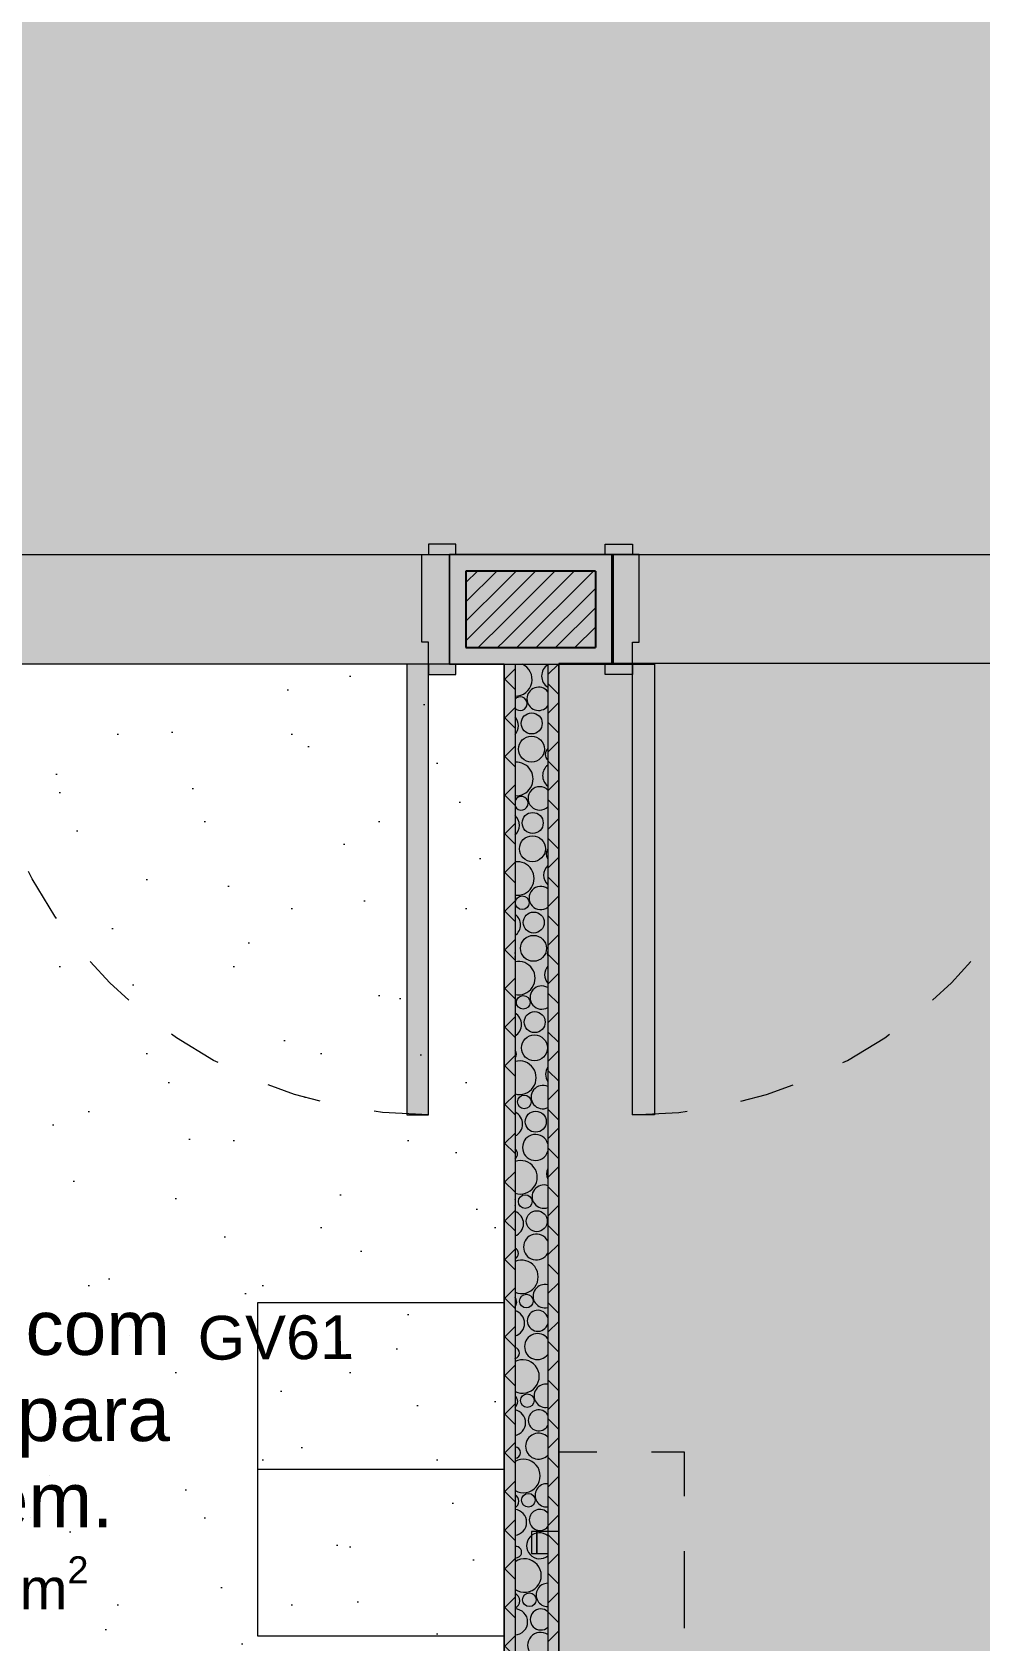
# Model space of a CAD drawing. Header units: metres. Extents: x -77 to 21.6, y -70.6 to -27.7.
# Drawn here: x -64.326 to -62.594, y -40.189 to -37.249 of the extents above; entities that cross this region are included whole.
import ezdxf

# ---------------------------------------------------------------- set-up
doc = ezdxf.new("R2010")
doc.units = ezdxf.units.M
doc.header["$MEASUREMENT"] = 0
doc.linetypes.add('Dashed', pattern=[0.07, 0.045, -0.025])
doc.linetypes.add('Hidden Line', pattern=[0.195611, 0.141111, -0.0545])
for name, color, linetype in [('Concreto moldado in loco_Pilares.IFC Model', 7, 'Continuous'), ('NOTAS-LAYOUT.EXEC', 7, 'Continuous'), ('PAREDE CONSTRUIR', 7, 'Continuous'), ('Portas Archicad', 7, 'Continuous'), ('ZONA', 7, 'Continuous')]:
    doc.layers.add(name, color=color, linetype=linetype)
for name, color, linetype, lineweight in [('Concreto moldado in loco_Pilares.IFC Model_Caneta_No__241', 7, 'Continuous', 13), ('Concreto moldado in loco_Pilares.IFC Model_Caneta_No__4', 7, 'Continuous', 20), ('LAJES.EST_Caneta_No__96', 252, 'Continuous', 0), ('MOBILIÁRIO_Caneta_No__96', 252, 'Continuous', 0), ('NOTAS-LAYOUT.EXEC_Caneta_No__99', 7, 'Continuous', 20), ('PAREDE CONSTRUIR_Caneta_No__241', 7, 'Continuous', 13), ('PAREDE CONSTRUIR_Caneta_No__3', 7, 'Continuous', 25), ('PAREDE CONSTRUIR_Caneta_No__83', 84, 'Continuous', 0), ('PAREDE CONSTRUIR_Caneta_No__96', 252, 'Continuous', 0), ('Portas Archicad_Caneta_No__241', 7, 'Continuous', 13), ('Selos de Zona Archicad_Caneta_No__11', 7, 'Continuous', 5)]:
    doc.layers.add(name, color=color, linetype=linetype, lineweight=lineweight)
for name, color, linetype, lineweight, true_color in [('EQUIP - AR CONDICIONADO_Caneta_No__167', 7, 'Continuous', 13, 0x0035d5), ('LAJES.EST_Caneta_No__18', 7, 'Continuous', 0, 0xdfdfdf), ('LAJES.EST_Caneta_No__254', 7, 'Continuous', 0, 0xd1c9ad), ('Portas Archicad_Caneta_No__9', 7, 'Continuous', 5, 0x020202), ('Portas Archicad_Caneta_No__97', 7, 'Continuous', 5, 0x6b6b6b), ('ZONA_Caneta_No__56', 7, 'Continuous', 0, 0xffe495)]:
    doc.layers.add(name, color=color, linetype=linetype, lineweight=lineweight, true_color=true_color)
doc.styles.add('GENERATED_STYLE_1', font='arial.ttf')
pattern_1 = [(45, (0, 0.5), (-0.159099, 0.159099), [0, -0.15, 0, -0.225]), (110, (0.5, 0.5), (0.21143084, 0.07695453), [0, -0.11, 0, -0.19])]
pattern_2 = [(45, (0, 0), (-0.03535534, 0.03535534), []), (135, (0, 0), (0.03535534, 0.03535534), [])]
pattern_3 = [(45, (0, 0), (-0.0176776695, 0.0176776695), [])]

# ---------------------------------------------------------------- blocks, each defined once
blk = doc.blocks.new('Banheiro com Vestiário para Func. Fem._9_12_6', base_point=(-64.5056, -39.838))
at = {"layer": 'Selos de Zona Archicad_Caneta_No__11', "color": 7, "lineweight": 5, "insert": (-64.5056, -39.5665), "char_height": 0.1, "width": 1, "attachment_point": 2, "line_spacing_factor": 0.944808, "style": 'GENERATED_STYLE_1'}
blk.add_mtext('\\A1;{\\pqc;\\pt0,0.55;\\fArial|b0|i0|c0|p0;\\W1.000000;Banheiro com Vestiário para Func. Fem.\\fArial|b0|i0|c0|p0;\\W1.000000;\\A1{\\H.66x;\\S^  ;}\\fArial|b0|i0|c0|p0;\\W1.000000;\\fArial|b0|i0|c0|p0;\\W1.000000;\\A1{\\H.66x;\\S^  ;}}', dxfattribs=at)
at = {"layer": 'Selos de Zona Archicad_Caneta_No__11', "color": 7, "lineweight": 5, "insert": (-64.5056, -40.0346), "char_height": 0.075, "attachment_point": 2, "style": 'GENERATED_STYLE_1'}
blk.add_mtext('\\A1;{\\pqc;\\pt0,0.55;\\fArial|b0|i0|c0|p0;\\W1.000000;A: 10,54\\fArial|b0|i0|c0|p0;\\W1.000000;\\A1{\\H.66x;\\S^  ;}\\fArial|b0|i0|c0|p0;\\W1.000000; m\\fArial|b0|i0|c0|p0;\\W1.000000;\\A1{\\H.66x;\\S2^  ;}}', dxfattribs=at)
blk = doc.blocks.new('*X64')
at = {"layer": 'PAREDE CONSTRUIR_Caneta_No__96', "color": 252, "linetype": 'Continuous', "lineweight": 0}
for centre, radius in [((-63.4135, -38.5122), 0.0192), ((-63.414, -38.5593), 0.0237), ((-63.4117, -38.6942), 0.0192), ((-63.4122, -38.7413), 0.0237), ((-63.4307, -38.8401), 0.0125), ((-63.4098, -38.8762), 0.0192), ((-63.4103, -38.9233), 0.0237), ((-63.4289, -39.0221), 0.0125), ((-63.408, -39.0582), 0.0192), ((-63.4085, -39.1053), 0.0237), ((-63.427, -39.2041), 0.0125), ((-63.4061, -39.2402), 0.0192), ((-63.4252, -39.3861), 0.0125), ((-63.4042, -39.4221), 0.0192), ((-63.4233, -39.5681), 0.0125), ((-63.4215, -39.7501), 0.0125), ((-63.4196, -39.9321), 0.0125), ((-63.4178, -40.1141), 0.0125)]:
    blk.add_circle(centre, radius, dxfattribs=at)
for centre, radius, start, end in [((-63.4433, -38.4318), 0.0306, 268.7796, 66.7156), ((-63.3715, -38.4256), 0.0239, 121.4186, 238.5813), ((-63.4008, -38.4673), 0.0213, 37.864, 322.136), ((-63.4345, -38.4761), 0.0125, 220.6146, 139.3853), ((-63.4615, -38.5166), 0.0239, 317.4269, 42.5731), ((-63.3745, -38.5689), 0.0143, 131.4216, 228.5784), ((-63.4415, -38.6138), 0.0306, 265.304, 94.696), ((-63.3697, -38.6076), 0.0239, 126.7988, 233.2012), ((-63.3989, -38.6493), 0.0213, 45.3853, 314.6147), ((-63.4326, -38.6581), 0.0125, 204.9092, 155.0908), ((-63.4597, -38.6986), 0.0239, 311.2004, 48.7996), ((-63.3727, -38.7509), 0.0143, 142.3059, 217.6941), ((-63.4396, -38.7958), 0.0306, 261.8109, 98.1891), ((-63.3678, -38.7896), 0.0239, 132.5884, 227.4116), ((-63.3971, -38.8313), 0.0213, 52.0334, 307.9666), ((-63.4578, -38.8806), 0.0239, 305.5191, 54.4808), ((-63.3708, -38.9329), 0.0143, 157.0695, 202.9305), ((-63.4534, -38.935), 0.0103, 335.432, 24.568), ((-63.4378, -38.9778), 0.0306, 258.2869, 101.7131), ((-63.366, -38.9716), 0.0239, 138.977, 221.023), ((-63.3952, -39.0133), 0.0213, 58.125, 301.8749), ((-63.456, -39.0626), 0.0239, 300.2156, 59.7844), ((-63.4515, -39.117), 0.0103, 316.8988, 43.1012), ((-63.4359, -39.1598), 0.0306, 254.7173, 105.2827), ((-63.3641, -39.1536), 0.0239, 146.3219, 213.6781), ((-63.3933, -39.1953), 0.0213, 63.8366, 296.1634), ((-63.4541, -39.2446), 0.0239, 295.1846, 64.8154), ((-63.4066, -39.2873), 0.0237, 16.8179, 343.1821), ((-63.4497, -39.299), 0.0103, 303.4237, 56.5762), ((-63.434, -39.3418), 0.0306, 251.0858, 108.9142), ((-63.3623, -39.3356), 0.0239, 155.4896, 204.5104), ((-63.3915, -39.3772), 0.0213, 69.2801, 290.7198), ((-63.4571, -39.3879), 0.0143, 336.6912, 23.3087), ((-63.4523, -39.4266), 0.0239, 290.3538, 69.6462), ((-63.4048, -39.4693), 0.0237, 28.4952, 331.5048), ((-63.4478, -39.481), 0.0103, 291.8085, 68.1915), ((-63.4322, -39.5238), 0.0306, 247.3735, 112.6265), ((-63.3604, -39.5176), 0.0239, 170.9696, 189.0303), ((-63.3896, -39.5592), 0.0213, 74.5341, 285.4659), ((-63.4552, -39.5699), 0.0143, 322.0636, 37.9364), ((-63.4504, -39.6086), 0.0239, 285.67, 74.33), ((-63.4024, -39.6041), 0.0192, 16.1003, 343.8997), ((-63.4029, -39.6513), 0.0237, 36.8235, 323.1765), ((-63.446, -39.663), 0.0103, 281.0803, 78.9196), ((-63.4303, -39.7058), 0.0306, 243.5579, 116.4421), ((-63.3878, -39.7412), 0.0213, 79.6576, 280.3424), ((-63.4534, -39.7519), 0.0143, 311.2238, 48.7762), ((-63.4486, -39.7905), 0.0239, 281.0915, 78.9085), ((-63.4005, -39.7861), 0.0192, 30.2187, 329.7813), ((-63.401, -39.8333), 0.0237, 43.7707, 316.2292), ((-63.4441, -39.8449), 0.0103, 270.7371, 89.2629), ((-63.4285, -39.8878), 0.0306, 239.6113, 120.3887), ((-63.4515, -39.9339), 0.0143, 301.9588, 58.0412), ((-63.3859, -39.9232), 0.0213, 84.6985, 275.3015), ((-63.4467, -39.9725), 0.0239, 276.5839, 83.4161), ((-63.3987, -39.9681), 0.0192, 39.8751, 320.1249), ((-63.4422, -40.0269), 0.0103, 260.4182, 99.5818), ((-63.3992, -40.0153), 0.0237, 49.9286, 310.0714), ((-63.4266, -40.0698), 0.0306, 235.498, 124.5019), ((-63.4497, -40.1159), 0.0143, 293.5543, 66.4457), ((-63.3841, -40.1052), 0.0213, 89.6985, 270.3015), ((-63.4448, -40.1545), 0.0239, 272.1168, 87.8831), ((-63.3968, -40.1501), 0.0192, 47.8729, 312.1271), ((-63.3973, -40.1973), 0.0237, 55.572, 304.428)]:
    blk.add_arc(centre, radius, start, end, dxfattribs=at)
blk = doc.blocks.new('Door 26_4')
at = {"layer": 'Portas Archicad', "linetype": 'Continuous', "lineweight": 0, "true_color": 0xffffff}
for points in [[(0.412, 0.824), (0.372, 0.824), (0.372, 0), (0.412, 0)], [(-0.412, 0), (-0.412, 0.019), (-0.462, 0.019), (-0.462, 0)], [(-0.4, -0.2), (-0.4, -0.04), (-0.412, -0.04), (-0.412, 0), (-0.45, 0), (-0.45, -0.2)], [(0.45, -0.2), (0.45, 0), (0.412, 0), (0.412, -0.04), (0.4, -0.04), (0.4, -0.2)], [(0.412, 0.019), (0.412, 0), (0.462, 0), (0.462, 0.019)], [(-0.412, -0.219), (-0.412, -0.2), (-0.462, -0.2), (-0.462, -0.219)], [(0.412, -0.2), (0.412, -0.219), (0.462, -0.219), (0.462, -0.2)]]:
    blk.add_hatch(color=7, dxfattribs=at).paths.add_polyline_path(points)
at = {"layer": 'Portas Archicad_Caneta_No__241', "color": 7, "linetype": 'Continuous', "lineweight": 13}
for p, q in [((-0.462, 0), (-0.45, 0)), ((-0.462, 0), (-0.45, 0)), ((-0.45, 0), (-0.45, -0.03)), ((-0.45, 0), (-0.45, -0.03)), ((0.45, 0), (0.45, -0.03)), ((0.45, 0), (0.45, -0.03)), ((0.45, 0), (0.462, 0)), ((0.45, 0), (0.462, 0)), ((-0.45, -0.03), (-0.45, -0.17)), ((-0.45, -0.03), (-0.45, -0.17)), ((-0.45, -0.03), (-0.45, -0.17)), ((-0.45, -0.03), (-0.45, -0.17)), ((0.45, -0.03), (0.45, -0.17)), ((0.45, -0.03), (0.45, -0.17)), ((0.45, -0.03), (0.45, -0.17)), ((0.45, -0.03), (0.45, -0.17)), ((-0.45, -0.17), (-0.45, -0.2)), ((-0.45, -0.17), (-0.45, -0.2)), ((-0.45, -0.17), (-0.45, -0.2)), ((-0.45, -0.17), (-0.45, -0.2)), ((0.45, -0.17), (0.45, -0.2)), ((0.45, -0.17), (0.45, -0.2)), ((0.45, -0.17), (0.45, -0.2)), ((0.45, -0.17), (0.45, -0.2)), ((-0.462, -0.2), (-0.45, -0.2)), ((-0.462, -0.2), (-0.45, -0.2)), ((0.45, -0.2), (0.462, -0.2)), ((0.45, -0.2), (0.462, -0.2))]:
    blk.add_line(p, q, dxfattribs=at)
at = {"layer": 'Portas Archicad_Caneta_No__9', "color": 18, "linetype": 'Continuous', "lineweight": 5, "true_color": 0x020202}
for p, q in [((0.372, 0), (0.372, 0.824)), ((0.372, 0.824), (0.412, 0.824)), ((0.412, 0.824), (0.412, 0)), ((-0.462, 0), (-0.462, 0.019)), ((-0.462, 0.019), (-0.412, 0.019)), ((-0.412, 0), (-0.462, 0)), ((-0.412, 0), (-0.45, 0)), ((-0.45, 0), (-0.45, -0.2)), ((-0.412, 0.019), (-0.412, 0)), ((-0.412, -0.04), (-0.412, 0)), ((0.412, 0), (0.372, 0)), ((0.412, 0.019), (0.462, 0.019)), ((0.412, 0), (0.412, 0.019)), ((0.462, 0), (0.412, 0)), ((0.45, 0), (0.412, 0)), ((0.412, 0), (0.412, -0.04)), ((0.45, -0.2), (0.45, 0)), ((0.462, 0.019), (0.462, 0)), ((-0.4, -0.04), (-0.412, -0.04)), ((-0.4, -0.2), (-0.4, -0.04)), ((0.412, -0.04), (0.4, -0.04)), ((0.4, -0.04), (0.4, -0.2)), ((-0.462, -0.219), (-0.462, -0.2)), ((-0.462, -0.2), (-0.412, -0.2)), ((-0.45, -0.2), (-0.4, -0.2)), ((-0.412, -0.2), (-0.412, -0.219)), ((0.4, -0.2), (0.45, -0.2)), ((0.412, -0.2), (0.462, -0.2)), ((0.412, -0.219), (0.412, -0.2)), ((0.462, -0.2), (0.462, -0.219)), ((-0.412, -0.219), (-0.462, -0.219)), ((0.462, -0.219), (0.412, -0.219))]:
    blk.add_line(p, q, dxfattribs=at)
at = {"layer": 'Portas Archicad_Caneta_No__97', "color": 251, "linetype": 'Dashed', "lineweight": 5, "true_color": 0x6b6b6b}
blk.add_arc((0.412, 0), 0.824, 90, 180, dxfattribs=at)
blk = doc.blocks.new('Ar Condicionado Split 20_2')
at = {"layer": 'EQUIP - AR CONDICIONADO_Caneta_No__167', "color": 162, "linetype": 'Hidden Line', "lineweight": 13, "true_color": 0x0035d5, "flags": 128}
for points in [[(0, 0), (0.23, 0), (0.23, 0.815), (0, 0.815)], [(-0.04, 0.67), (-0.05, 0.67), (-0.05, 0.63), (-0.04, 0.63)], [(0, 0.63), (0, 0.67), (-0.04, 0.67), (-0.04, 0.63)], [(-0.04, 0.215), (-0.05, 0.215), (-0.05, 0.175), (-0.04, 0.175)], [(0, 0.175), (0, 0.215), (-0.04, 0.215), (-0.04, 0.175)], [(-0.04, 0.135), (-0.05, 0.135), (-0.05, 0.095), (-0.04, 0.095)], [(0, 0.095), (0, 0.135), (-0.04, 0.135), (-0.04, 0.095)]]:
    blk.add_lwpolyline(points, close=True, dxfattribs=at)
blk = doc.blocks.new('Lockers 26[44]_6', base_point=(-63.914, -40.1804))
at = {"layer": 'MOBILIÁRIO_Caneta_No__96', "color": 252, "linetype": 'Continuous', "lineweight": 0}
blk.add_line((-63.914, -39.8754), (-63.464, -39.8754), dxfattribs=at)
at = {"layer": 'MOBILIÁRIO_Caneta_No__96', "color": 252, "linetype": 'Continuous', "lineweight": 0, "flags": 128}
blk.add_lwpolyline([(-63.914, -40.1804), (-63.914, -39.5704), (-63.464, -39.5704), (-63.464, -40.1804)], close=True, dxfattribs=at)
blk = doc.blocks.new('Label_17_6', base_point=(-63.914, -39.5704))
at = {"layer": 'NOTAS-LAYOUT.EXEC_Caneta_No__99', "color": 7, "lineweight": 20, "insert": (-63.7686, -39.5939), "char_height": 0.08, "attachment_point": 2, "rotation": 0.323, "style": 'GENERATED_STYLE_1'}
blk.add_mtext('\\A1;{\\pqc;\\pt0,99;\\fArial|b0|i0|c0|p0;\\W1.000000;GV61\\fArial|b0|i0|c0|p0;\\W1.000000;\\A1{\\H.66x;\\S^  ;}\\fArial|b0|i0|c0|p0;\\W1.000000;\\fArial|b0|i0|c0|p0;\\W1.000000;\\A1{\\H.66x;\\S^  ;}\\fArial|b0|i0|c0|p0;\\W1.000000;\\fArial|b0|i0|c0|p0;\\W1.000000;\\fArial|b0|i0|c0|p0;\\W1.000000;\\fArial|b0|i0|c0|p0;\\W1.000000;\\fArial|b0|i0|c0|p0;\\W1.000000;\\fArial|b0|i0|c0|p0;\\W1.000000;\\fArial|b0|i0|c0|p0;\\W1.000000;\\A1{\\H.66x;\\S^  ;}\\fArial|b0|i0|c0|p0;\\W1.000000;\\fArial|b0|i0|c0|p0;\\W1.000000;\\A1{\\H.66x;\\S^  ;}\\fArial|b0|i0|c0|p0;\\W1.000000;\\fArial|b0|i0|c0|p0;\\W1.000000;\\fArial|b0|i0|c0|p0;\\W1.000000;\\fArial|b0|i0|c0|p0;\\W1.000000;\\fArial|b0|i0|c0|p0;\\W1.000000;\\fArial|b0|i0|c0|p0;\\W1.000000;\\fArial|b0|i0|c0|p0;\\W1.000000;\\A1{\\H.66x;\\S^  ;}\\fArial|b0|i0|c0|p0;\\W1.000000;\\fArial|b0|i0|c0|p0;\\W1.000000;\\A1{\\H.66x;\\S^  ;}\\fArial|b0|i0|c0|p0;\\W1.000000;\\fArial|b0|i0|c0|p0;\\W1.000000;\\fArial|b0|i0|c0|p0;\\W1.000000;\\fArial|b0|i0|c0|p0;\\W1.000000;\\fArial|b0|i0|c0|p0;\\W1.000000;\\fArial|b0|i0|c0|p0;\\W1.000000;\\fArial|b0|i0|c0|p0;\\W1.000000;\\A1{\\H.66x;\\S^  ;}\\fArial|b0|i0|c0|p0;\\W1.000000;\\fArial|b0|i0|c0|p0;\\W1.000000;\\A1{\\H.66x;\\S^  ;}\\fArial|b0|i0|c0|p0;\\W1.000000;\\fArial|b0|i0|c0|p0;\\W1.000000;\\fArial|b0|i0|c0|p0;\\W1.000000;\\fArial|b0|i0|c0|p0;\\W1.000000;\\fArial|b0|i0|c0|p0;\\W1.000000;\\fArial|b0|i0|c0|p0;\\W1.000000;\\fArial|b0|i0|c0|p0;\\W1.000000;\\A1{\\H.66x;\\S^  ;}\\fArial|b0|i0|c0|p0;\\W1.000000;\\fArial|b0|i0|c0|p0;\\W1.000000;\\A1{\\H.66x;\\S^  ;}\\fArial|b0|i0|c0|p0;\\W1.000000;\\fArial|b0|i0|c0|p0;\\W1.000000;\\fArial|b0|i0|c0|p0;\\W1.000000;\\fArial|b0|i0|c0|p0;\\W1.000000;\\fArial|b0|i0|c0|p0;\\W1.000000;\\fArial|b0|i0|c0|p0;\\W1.000000;\\fArial|b0|i0|c0|p0;\\W1.000000;\\A1{\\H.66x;\\S^  ;}\\fArial|b0|i0|c0|p0;\\W1.000000;}', dxfattribs=at)

msp = doc.modelspace()

# ---------------------------------------------------------------- hatches: boundary and pattern name
at = {"layer": 'Concreto moldado in loco_Pilares.IFC Model', "linetype": 'Continuous', "lineweight": 0, "true_color": 0x000000}
msp.add_hatch(color=18, dxfattribs=at).paths.add_polyline_path([(-63.564, -38.2037), (-63.564, -38.4037), (-63.264, -38.4037), (-63.264, -38.2037)])
at = {"layer": 'LAJES.EST_Caneta_No__18', "linetype": 'Continuous', "lineweight": 0, "true_color": 0xdfdfdf}
h = msp.add_hatch(dxfattribs=at)
h.set_pattern_fill('Piso_Externo__0006', color=254, style=0, pattern_type=2)
h.set_pattern_definition([(45, (0, 0.6), (-0.1909188, 0.1909188), [0, -0.18, 0, -0.27]), (110, (0.6, 0.6), (0.253717, 0.09234544), [0, -0.132, 0, -0.228])])
h.paths.add_polyline_path([(-76.514, -65.1016), (-73.814, -65.1016, -0.414214), (-75.814, -67.1016), (-66.814, -67.1016, -0.414214), (-68.814, -65.1016), (-68.814, -62.301), (-68.814, -45.4002, -0.414214), (-66.514, -43.1002), (-65.914, -43.1002), (-65.914, -42.3002), (-66.514, -42.3002), (-66.514, -38.2041), (-65.114, -38.2041), (-65.114, -36.7038), (-66.514, -36.7038), (-66.514, -32.5997), (-65.114, -32.5997), (-56.714, -32.5997), (-53.814, -32.5997), (-44.014, -32.5997), (-44.014, -42.3002), (-53.814, -42.3002), (-53.814, -47.1002), (-44.014, -47.1002), (-44.014, -50.8516), (-45.6136, -50.8516), (-45.6136, -52.3506), (-44.014, -52.3506), (-44.014, -60.3006), (-48.9163, -60.3006), (-48.9163, -61.1006), (-44.3609, -61.1006), (-44.3609, -67.1016), (-44.014, -67.1016), (-41.514, -67.1016), (-41.514, -28.1016), (-41.714, -28.1016), (-41.714, -60.3006), (-43.014, -60.3006), (-43.014, -30.0016), (-66.514, -30.0016), (-66.514, -28.1016), (-76.514, -28.1016)])
h.paths.add_polyline_path([(-73.814, -45.1016), (-76.314, -45.1016), (-76.314, -43.0892), (-75.7984, -43.0908, -0.414214), (-73.8139, -45.0876)], flags=0)
h.paths.add_polyline_path([(-73.814, -45.5846, -0.009328), (-73.814, -45.6604)], flags=0)
h.paths.add_polyline_path([(-52.814, -46.3002), (-52.814, -43.1002), (-44.014, -43.1002), (-44.014, -46.3002)], flags=0)
h.paths.add_polyline_path([(-67.714, -34.1), (-76.314, -34.1), (-76.314, -32.5997), (-67.714, -32.5997)], flags=0)
at = {"layer": 'LAJES.EST_Caneta_No__254', "linetype": 'Continuous', "lineweight": 0, "true_color": 0xd1c9ad}
h = msp.add_hatch(dxfattribs=at)
h.set_pattern_fill('Haie_OD_0006', color=9, style=0, pattern_type=2)
h.set_pattern_definition(pattern_1)
h.paths.add_polyline_path([(-65.114, -47.1002), (-66.514, -47.1002), (-66.514, -60.3006), (-56.514, -60.3006), (-44.014, -60.3006), (-44.014, -56.6006), (-50.5957, -56.6006), (-50.5957, -54.2479), (-52.6157, -54.2479), (-52.6157, -52.5506), (-50.5957, -52.5506), (-45.6136, -52.5506), (-45.6136, -50.8516), (-44.014, -50.8516), (-44.014, -47.1002), (-53.814, -47.1002), (-53.814, -42.3002), (-44.014, -42.3002), (-44.014, -37.1002), (-51.174, -37.1002), (-51.174, -32.5997), (-53.814, -32.5997), (-56.714, -32.5997), (-58.7637, -32.5997), (-58.7637, -34.9038), (-63.464, -34.9038), (-63.464, -36.5038), (-65.114, -36.5038), (-65.114, -38.4037), (-63.464, -38.4037), (-63.464, -42.1002), (-65.114, -42.1002), (-65.114, -42.3002)])
h.paths.add_polyline_path([(-60.5596, -42.1002), (-60.5596, -38.4037), (-58.8637, -38.4037), (-58.8637, -42.1002)], flags=0)
h.paths.add_polyline_path([(-59.064, -48.7001), (-59.064, -47.3002), (-56.714, -47.3002), (-56.714, -48.7001)], flags=0)
at = {"layer": 'LAJES.EST_Caneta_No__96', "linetype": 'Continuous', "lineweight": 0}
h = msp.add_hatch(dxfattribs=at)
h.set_pattern_fill('Haie_OD_0006', color=252, style=0, pattern_type=2)
h.set_pattern_definition(pattern_1)
h.paths.add_polyline_path([(-66.514, -42.1002), (-66.514, -42.3002), (-65.114, -42.3002), (-65.114, -42.1002), (-63.464, -42.1002), (-63.464, -38.4037), (-65.114, -38.4037), (-65.114, -38.2037), (-66.514, -38.2037), (-66.514, -38.4037)])
at = {"layer": 'PAREDE CONSTRUIR', "linetype": 'Continuous', "lineweight": 0, "true_color": 0xffffff}
for points in [[(-63.464, -38.2037), (-63.564, -38.2037), (-63.534, -38.2337), (-63.464, -38.2337)], [(-63.534, -38.2337), (-63.564, -38.2037), (-63.564, -38.3737), (-63.534, -38.3737)], [(-63.464, -38.2337), (-63.2971, -38.2337), (-63.2671, -38.2037), (-63.464, -38.2037)], [(-63.2971, -38.2337), (-63.2971, -38.3737), (-63.2671, -38.3737), (-63.2671, -38.2037)], [(-63.464, -38.3737), (-63.564, -38.3737), (-63.564, -38.4037), (-63.464, -38.4037)], [(-63.2671, -38.3737), (-63.464, -38.3737), (-63.464, -38.4037), (-63.2671, -38.4037)]]:
    msp.add_hatch(color=7, dxfattribs=at).paths.add_polyline_path(points)
at = {"layer": 'PAREDE CONSTRUIR', "linetype": 'Continuous', "lineweight": 0, "true_color": 0x000000}
h = msp.add_hatch(dxfattribs=at)
h.set_pattern_fill('common_brick_0006', color=18, style=0, pattern_type=2)
h.set_pattern_definition(pattern_3)
h.paths.add_polyline_path([(-63.534, -38.3737), (-63.464, -38.3737), (-63.464, -38.2337), (-63.534, -38.2337)])
h = msp.add_hatch(dxfattribs=at)
h.set_pattern_fill('common_brick_0006', color=18, style=0, pattern_type=2)
h.set_pattern_definition(pattern_3)
h.paths.add_polyline_path([(-63.464, -38.3737), (-63.2971, -38.3737), (-63.2971, -38.2337), (-63.464, -38.2337)])
at = {"layer": 'PAREDE CONSTRUIR_Caneta_No__83', "linetype": 'Continuous', "lineweight": 0}
h = msp.add_hatch(dxfattribs=at)
h.set_pattern_fill('Placomur_0006', color=84, style=0, pattern_type=2)
h.set_pattern_definition(pattern_2)
h.paths.add_polyline_path([(-63.464, -38.4037), (-63.464, -42.1002), (-63.444, -42.1002), (-63.444, -38.4037)])
h = msp.add_hatch(dxfattribs=at)
h.set_pattern_fill('Placomur_0006', color=84, style=0, pattern_type=2)
h.set_pattern_definition(pattern_2)
h.paths.add_polyline_path([(-63.384, -38.4037), (-63.384, -42.1002), (-63.364, -42.1002), (-63.364, -38.4037)])

# ---------------------------------------------------------------- linework, layer by layer
at = {"layer": 'Concreto moldado in loco_Pilares.IFC Model_Caneta_No__241', "color": 7, "linetype": 'Continuous', "lineweight": 13, "flags": 128}
msp.add_lwpolyline([(-63.564, -38.2037), (-63.564, -38.4037), (-63.264, -38.4037), (-63.264, -38.2037)], close=True, dxfattribs=at)
at = {"layer": 'Concreto moldado in loco_Pilares.IFC Model_Caneta_No__4', "color": 7, "linetype": 'Continuous', "lineweight": 20, "flags": 128}
msp.add_lwpolyline([(-63.564, -38.2037), (-63.564, -38.4037), (-63.264, -38.4037), (-63.264, -38.2037)], close=True, dxfattribs=at)
at = {"layer": 'PAREDE CONSTRUIR_Caneta_No__241', "color": 7, "linetype": 'Continuous', "lineweight": 13}
for p, q in [((-63.564, -38.2337), (-63.564, -38.2037)), ((-63.564, -38.2337), (-63.564, -38.2037)), ((-63.564, -38.2037), (-63.552, -38.2037)), ((-63.2671, -38.2037), (-63.2791, -38.2037)), ((-63.2671, -38.2337), (-63.2671, -38.2037)), ((-63.2671, -38.2337), (-63.2671, -38.2037)), ((-63.564, -38.3737), (-63.564, -38.2337)), ((-63.564, -38.3737), (-63.564, -38.2337)), ((-63.2671, -38.3737), (-63.2671, -38.2337)), ((-63.2671, -38.3737), (-63.2671, -38.2337)), ((-63.564, -38.4037), (-63.564, -38.3737)), ((-63.2671, -38.4037), (-63.2671, -38.3737)), ((-63.564, -38.4037), (-63.552, -38.4037)), ((-63.444, -38.4037), (-63.444, -42.1002)), ((-63.384, -38.4037), (-63.384, -42.1002)), ((-63.2671, -38.4037), (-63.2791, -38.4037))]:
    msp.add_line(p, q, dxfattribs=at)
at = {"layer": 'PAREDE CONSTRUIR_Caneta_No__241', "color": 7, "linetype": 'Continuous', "lineweight": 13, "flags": 128}
for points in [[(-63.464, -38.2037), (-63.564, -38.2037)], [(-63.2671, -38.2037), (-63.464, -38.2037)], [(-63.564, -38.4037), (-63.464, -38.4037)], [(-63.464, -38.4037), (-63.464, -42.1002)], [(-63.464, -38.4037), (-63.2671, -38.4037)], [(-63.364, -42.1002), (-63.364, -38.4037)]]:
    msp.add_lwpolyline(points, dxfattribs=at)
at = {"layer": 'PAREDE CONSTRUIR_Caneta_No__3', "color": 7, "linetype": 'Continuous', "lineweight": 25}
for p, q in [((-63.464, -38.2337), (-63.534, -38.2337)), ((-63.534, -38.2337), (-63.534, -38.3737)), ((-63.2971, -38.2337), (-63.464, -38.2337)), ((-63.2971, -38.2337), (-63.2971, -38.3737)), ((-63.534, -38.3737), (-63.464, -38.3737)), ((-63.464, -38.3737), (-63.2971, -38.3737))]:
    msp.add_line(p, q, dxfattribs=at)
at = {"layer": 'ZONA_Caneta_No__56', "color": 41, "linetype": 'Continuous', "lineweight": 0, "true_color": 0xffe495, "flags": 128}
for points in [[(-64.914, -36.7038), (-64.914, -38.2037), (-56.514, -38.2037), (-56.514, -52.5506), (-62.614, -52.5506), (-62.614, -54.0506), (-56.514, -54.0506), (-56.514, -56.6006), (-54.014, -56.6006), (-54.014, -52.3506), (-45.8136, -52.3506), (-45.8136, -50.8516), (-54.014, -50.8516), (-54.014, -36.7038), (-56.514, -36.7038)], [(-63.464, -38.4037), (-66.314, -38.4037), (-66.314, -42.1002), (-63.464, -42.1002)], [(-63.364, -42.1001), (-60.6596, -42.1001), (-60.6596, -38.4027), (-63.364, -38.4027)]]:
    msp.add_lwpolyline(points, close=True, dxfattribs=at)

# ---------------------------------------------------------------- block references
at = {"layer": 'EQUIP - AR CONDICIONADO_Caneta_No__167', "color": 162, "linetype": 'Hidden Line', "lineweight": 13, "true_color": 0x0035d5, "rotation": 359.9999767726673}
msp.add_blockref('Ar Condicionado Split 20_2', (-63.364, -40.6594), dxfattribs=at)
at = {"layer": 'MOBILIÁRIO_Caneta_No__96', "color": 252, "linetype": 'Continuous', "lineweight": 0}
msp.add_blockref('Lockers 26[44]_6', (-63.914, -40.1804), dxfattribs=at)
at = {"layer": 'NOTAS-LAYOUT.EXEC', "color": 251, "linetype": 'Continuous', "lineweight": 5, "true_color": 0x6b6b6b}
msp.add_blockref('Label_17_6', (-63.914, -39.5704), dxfattribs=at)
at = {"layer": 'PAREDE CONSTRUIR', "color": 7, "lineweight": 13}
msp.add_blockref('*X64', (0, 0), dxfattribs=at)
at = {"layer": 'Portas Archicad', "color": 252, "linetype": 'Continuous', "lineweight": 0, "xscale": -1, "rotation": 180}
msp.add_blockref('Door 26_4', (-64.014, -38.4037), dxfattribs=at)
at = {"layer": 'Portas Archicad', "color": 252, "linetype": 'Continuous', "lineweight": 0, "rotation": 180}
msp.add_blockref('Door 26_4', (-62.8171, -38.4037), dxfattribs=at)
at = {"layer": 'ZONA', "color": 7, "linetype": 'Continuous', "lineweight": 0}
msp.add_blockref('Banheiro com Vestiário para Func. Fem._9_12_6', (-64.5056, -39.838), dxfattribs=at)

doc.saveas('drawing.dxf')
